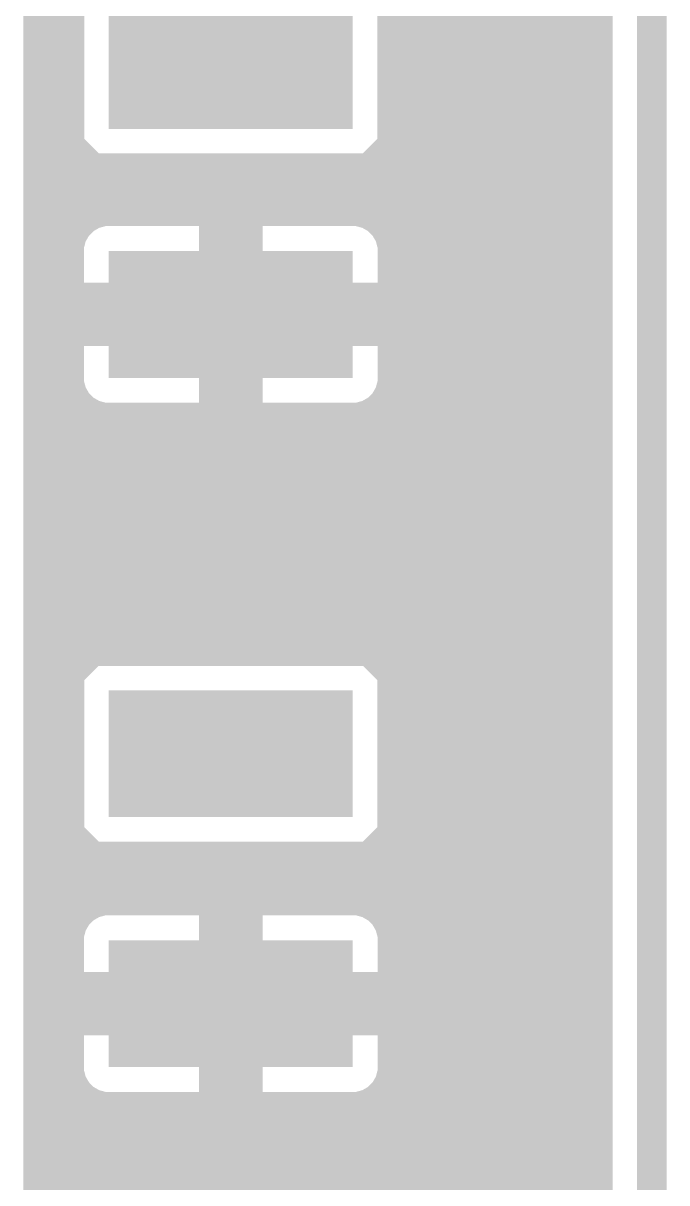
# Model space of a CAD drawing. Extents: x -40.6 to 40.6, y -25.6 to 25.6.
# Drawn here: x -40.56 to -33.96, y -13.71 to -1.83 of the extents above; entities that cross this region are included whole.
import ezdxf

# ---------------------------------------------------------------- set-up
doc = ezdxf.new("R2010")
doc.units = 0
doc.layers.add('1', color=22, linetype='CONTINUOUS')

# ---------------------------------------------------------------- blocks, each defined once
blk = doc.blocks.new('RECT')
blk.add_solid([(-0.5, -0.5), (0.5, -0.5), (-0.5, 0.5), (0.5, 0.5)])

msp = doc.modelspace()

# ---------------------------------------------------------------- linework, layer by layer
at = {"layer": '1'}
for points, const_width in [([(-40.3519, -23.5458), (-40.3519, 23.6685)], 0.4064), ([(-34.7178, 9.0138), (-34.7178, -20.7042)], 0.4064), ([(-34.1122, -20.955), (-34.1122, 8.763)], 0.3048), ([(-35.7886, -4.191), (-35.7886, 1.905)], 0.3048), ([(-40.131, -1.4241), (-40.131, -3.0995)], 0.4064), ([(-36.7246, -3.0995), (-36.7246, -1.4241)], 0.4064), ([(-40.3519, -1.6256), (-40.131, -1.6256)], 0.4064), ([(-36.7246, -1.6256), (-34.7178, -1.6256)], 0.4064), ([(-40.3519, -2.032), (-40.131, -2.032)], 0.4064), ([(-36.7246, -2.032), (-34.7178, -2.032)], 0.4064), ([(-40.3519, -2.4384), (-40.131, -2.4384)], 0.4064), ([(-36.7246, -2.4384), (-34.7178, -2.4384)], 0.4064), ([(-40.3519, -2.8448), (-40.131, -2.8448)], 0.4064), ([(-36.7246, -2.8448), (-34.7178, -2.8448)], 0.4064), ([(-40.131, -3.0995), (-39.8655, -3.365)], 0.4064), ([(-36.9901, -3.365), (-36.7246, -3.0995)], 0.4064), ([(-40.3519, -3.2512), (-39.9793, -3.2512)], 0.4064), ([(-36.8763, -3.2512), (-34.7178, -3.2512)], 0.4064), ([(-39.8655, -3.365), (-36.9901, -3.365)], 0.4064), ([(-40.3519, -3.6576), (-34.7178, -3.6576)], 0.4064), ([(-39.8543, -3.7358), (-39.9585, -3.7959)], 0.4064), ([(-39.738, -3.7046), (-39.8543, -3.7358)], 0.4064), ([(-38.5496, -3.7046), (-39.738, -3.7046)], 0.4064), ([(-38.5496, -4.69), (-38.5496, -3.7046)], 0.4064), ([(-38.306, -3.7046), (-38.306, -4.69)], 0.4064), ([(-37.1176, -3.7046), (-38.306, -3.7046)], 0.4064), ([(-37.0013, -3.7358), (-37.1176, -3.7046)], 0.4064), ([(-36.8971, -3.7959), (-37.0013, -3.7358)], 0.4064), ([(-40.0436, -3.8811), (-40.1038, -3.9853)], 0.4064), ([(-39.9585, -3.7959), (-40.0436, -3.8811)], 0.4064), ([(-36.8119, -3.8811), (-36.8971, -3.7959)], 0.4064), ([(-36.7518, -3.9853), (-36.8119, -3.8811)], 0.4064), ([(-40.1038, -3.9853), (-40.135, -4.1016)], 0.4064), ([(-36.7206, -4.1016), (-36.7518, -3.9853)], 0.4064), ([(-40.3519, -4.064), (-40.1249, -4.064)], 0.4064), ([(-40.135, -4.1016), (-40.135, -4.69)], 0.4064), ([(-38.5496, -4.064), (-38.306, -4.064)], 0.4064), ([(-36.7307, -4.064), (-34.7178, -4.064)], 0.4064), ([(-36.7206, -4.69), (-36.7206, -4.1016)], 0.4064), ([(-36.2077, -4.6101), (-35.7886, -4.191)], 0.3048), ([(-40.3519, -4.4704), (-40.135, -4.4704)], 0.4064), ([(-38.5496, -4.4704), (-38.306, -4.4704)], 0.4064), ([(-36.7206, -4.4704), (-34.7178, -4.4704)], 0.4064), ([(-40.135, -4.69), (-38.5496, -4.69)], 0.4064), ([(-38.306, -4.69), (-38.5496, -4.69)], 0.4064), ([(-38.5496, -4.69), (-38.5496, -4.9336)], 0.4064), ([(-38.306, -4.9336), (-38.306, -4.69)], 0.4064), ([(-38.306, -4.69), (-36.7206, -4.69)], 0.4064), ([(-36.4094, -4.8118), (-36.2077, -4.6101)], 0.3048), ([(-35.7632, -5.0546), (-36.2077, -4.6101)], 0.3048), ([(-40.3519, -4.8768), (-38.5496, -4.8768)], 0.4064), ([(-38.5496, -4.9336), (-40.135, -4.9336)], 0.4064), ([(-40.135, -4.9336), (-40.135, -5.522)], 0.4064), ([(-38.5496, -5.919), (-38.5496, -4.9336)], 0.4064), ([(-38.5496, -4.9336), (-38.306, -4.9336)], 0.4064), ([(-38.4278, -4.8118), (-36.4094, -4.8118)], 0.3048), ([(-38.306, -4.8768), (-34.7178, -4.8768)], 0.4064), ([(-38.306, -4.9336), (-38.306, -5.919)], 0.4064), ([(-36.7206, -4.9336), (-38.306, -4.9336)], 0.4064), ([(-36.7206, -5.522), (-36.7206, -4.9336)], 0.4064), ([(-35.7632, -11.3792), (-35.7632, -5.0546)], 0.3048), ([(-40.3519, -5.2832), (-40.135, -5.2832)], 0.4064), ([(-38.5496, -5.2832), (-38.306, -5.2832)], 0.4064), ([(-36.7206, -5.2832), (-34.7178, -5.2832)], 0.4064), ([(-40.135, -5.522), (-40.1038, -5.6383)], 0.4064), ([(-36.7518, -5.6383), (-36.7206, -5.522)], 0.4064), ([(-40.1038, -5.6383), (-40.0436, -5.7425)], 0.4064), ([(-36.8119, -5.7425), (-36.7518, -5.6383)], 0.4064), ([(-40.3519, -5.6896), (-40.0742, -5.6896)], 0.4064), ([(-40.0436, -5.7425), (-39.9585, -5.8277)], 0.4064), ([(-38.5496, -5.6896), (-38.306, -5.6896)], 0.4064), ([(-36.8971, -5.8277), (-36.8119, -5.7425)], 0.4064), ([(-36.7814, -5.6896), (-34.7178, -5.6896)], 0.4064), ([(-39.9585, -5.8277), (-39.8543, -5.8878)], 0.4064), ([(-39.8543, -5.8878), (-39.738, -5.919)], 0.4064), ([(-37.1176, -5.919), (-37.0013, -5.8878)], 0.4064), ([(-37.0013, -5.8878), (-36.8971, -5.8277)], 0.4064), ([(-39.738, -5.919), (-38.5496, -5.919)], 0.4064), ([(-38.306, -5.919), (-37.1176, -5.919)], 0.4064), ([(-40.3519, -6.096), (-34.7178, -6.096)], 0.4064), ([(-40.3519, -6.5024), (-34.7178, -6.5024)], 0.4064), ([(-40.3519, -6.9088), (-34.7178, -6.9088)], 0.4064), ([(-40.3519, -7.3152), (-34.7178, -7.3152)], 0.4064), ([(-40.3519, -7.7216), (-34.7178, -7.7216)], 0.4064), ([(-40.3519, -8.128), (-34.7178, -8.128)], 0.4064), ([(-39.8655, -8.2086), (-40.131, -8.4741)], 0.4064), ([(-36.9901, -8.2086), (-39.8655, -8.2086)], 0.4064), ([(-36.7246, -8.4741), (-36.9901, -8.2086)], 0.4064), ([(-40.131, -8.4741), (-40.131, -10.1495)], 0.4064), ([(-36.7246, -10.1495), (-36.7246, -8.4741)], 0.4064), ([(-40.3519, -8.5344), (-40.131, -8.5344)], 0.4064), ([(-36.7246, -8.5344), (-34.7178, -8.5344)], 0.4064), ([(-40.3519, -8.9408), (-40.131, -8.9408)], 0.4064), ([(-36.7246, -8.9408), (-34.7178, -8.9408)], 0.4064), ([(-40.3519, -9.3472), (-40.131, -9.3472)], 0.4064), ([(-36.7246, -9.3472), (-34.7178, -9.3472)], 0.4064), ([(-40.3519, -9.7536), (-40.131, -9.7536)], 0.4064), ([(-36.7246, -9.7536), (-34.7178, -9.7536)], 0.4064), ([(-40.3519, -10.16), (-40.1205, -10.16)], 0.4064), ([(-40.131, -10.1495), (-39.8655, -10.415)], 0.4064), ([(-36.9901, -10.415), (-36.7246, -10.1495)], 0.4064), ([(-36.7351, -10.16), (-34.7178, -10.16)], 0.4064), ([(-39.8655, -10.415), (-36.9901, -10.415)], 0.4064), ([(-40.3519, -10.5664), (-34.7178, -10.5664)], 0.4064), ([(-39.738, -10.7646), (-39.8543, -10.7958)], 0.4064), ([(-38.5496, -10.7646), (-39.738, -10.7646)], 0.4064), ([(-38.5496, -11.75), (-38.5496, -10.7646)], 0.4064), ([(-38.306, -10.7646), (-38.306, -11.75)], 0.4064), ([(-37.1176, -10.7646), (-38.306, -10.7646)], 0.4064), ([(-37.0013, -10.7958), (-37.1176, -10.7646)], 0.4064), ([(-39.9585, -10.8559), (-40.0436, -10.9411)], 0.4064), ([(-39.8543, -10.7958), (-39.9585, -10.8559)], 0.4064), ([(-36.8971, -10.8559), (-37.0013, -10.7958)], 0.4064), ([(-36.8119, -10.9411), (-36.8971, -10.8559)], 0.4064), ([(-40.3519, -10.9728), (-40.062, -10.9728)], 0.4064), ([(-40.0436, -10.9411), (-40.1038, -11.0453)], 0.4064), ([(-38.5496, -10.9728), (-38.306, -10.9728)], 0.4064), ([(-36.7518, -11.0453), (-36.8119, -10.9411)], 0.4064), ([(-36.7936, -10.9728), (-34.7178, -10.9728)], 0.4064), ([(-40.1038, -11.0453), (-40.135, -11.1616)], 0.4064), ([(-36.7206, -11.1616), (-36.7518, -11.0453)], 0.4064), ([(-40.135, -11.1616), (-40.135, -11.75)], 0.4064), ([(-36.7206, -11.75), (-36.7206, -11.1616)], 0.4064), ([(-40.3519, -11.3792), (-40.135, -11.3792)], 0.4064), ([(-38.5496, -11.3792), (-38.306, -11.3792)], 0.4064), ([(-36.7206, -11.3792), (-34.7178, -11.3792)], 0.4064), ([(-36.2558, -11.8718), (-35.7632, -11.3792)], 0.3048), ([(-40.3519, -11.7856), (-38.5496, -11.7856)], 0.4064), ([(-40.135, -11.75), (-38.5496, -11.75)], 0.4064), ([(-38.306, -11.75), (-38.5496, -11.75)], 0.4064), ([(-38.5496, -11.75), (-38.5496, -11.9936)], 0.4064), ([(-38.306, -11.9936), (-38.306, -11.75)], 0.4064), ([(-38.306, -11.75), (-36.7206, -11.75)], 0.4064), ([(-38.306, -11.7856), (-34.7178, -11.7856)], 0.4064), ([(-38.4278, -11.8718), (-36.2558, -11.8718)], 0.3048), ([(-38.5496, -11.9936), (-40.135, -11.9936)], 0.4064), ([(-40.135, -11.9936), (-40.135, -12.582)], 0.4064), ([(-38.5496, -12.979), (-38.5496, -11.9936)], 0.4064), ([(-38.5496, -11.9936), (-38.306, -11.9936)], 0.4064), ([(-38.306, -11.9936), (-38.306, -12.979)], 0.4064), ([(-36.7206, -11.9936), (-38.306, -11.9936)], 0.4064), ([(-36.7206, -12.582), (-36.7206, -11.9936)], 0.4064), ([(-40.3519, -12.192), (-40.135, -12.192)], 0.4064), ([(-38.5496, -12.192), (-38.306, -12.192)], 0.4064), ([(-36.7206, -12.192), (-34.7178, -12.192)], 0.4064), ([(-40.3519, -12.5984), (-40.1306, -12.5984)], 0.4064), ([(-40.135, -12.582), (-40.1038, -12.6983)], 0.4064), ([(-38.5496, -12.5984), (-38.306, -12.5984)], 0.4064), ([(-36.7518, -12.6983), (-36.7206, -12.582)], 0.4064), ([(-36.725, -12.5984), (-34.7178, -12.5984)], 0.4064), ([(-40.1038, -12.6983), (-40.0436, -12.8025)], 0.4064), ([(-36.8119, -12.8025), (-36.7518, -12.6983)], 0.4064), ([(-40.0436, -12.8025), (-39.9585, -12.8877)], 0.4064), ([(-39.9585, -12.8877), (-39.8543, -12.9478)], 0.4064), ([(-37.0013, -12.9478), (-36.8971, -12.8877)], 0.4064), ([(-36.8971, -12.8877), (-36.8119, -12.8025)], 0.4064), ([(-40.3519, -13.0048), (-34.7178, -13.0048)], 0.4064), ([(-39.8543, -12.9478), (-39.738, -12.979)], 0.4064), ([(-39.738, -12.979), (-38.5496, -12.979)], 0.4064), ([(-38.306, -12.979), (-37.1176, -12.979)], 0.4064), ([(-37.1176, -12.979), (-37.0013, -12.9478)], 0.4064), ([(-40.3519, -13.4112), (-34.7178, -13.4112)], 0.4064), ([(-40.3519, -13.8176), (-34.7178, -13.8176)], 0.4064)]:
    msp.add_lwpolyline(points, dxfattribs=dict(at, const_width=const_width))
for points, const_width in [([(-40.3519, -1.524, 1), (-40.3519, -1.7272)], 0.2032), ([(-40.131, -1.7272, 1), (-40.131, -1.524)], 0.2032), ([(-36.7246, -1.524, 1), (-36.7246, -1.7272)], 0.2032), ([(-34.7178, -1.7272, 1), (-34.7178, -1.524)], 0.2032), ([(-40.3519, -1.9304, 1), (-40.3519, -2.1336)], 0.2032), ([(-40.131, -2.1336, 1), (-40.131, -1.9304)], 0.2032), ([(-36.7246, -1.9304, 1), (-36.7246, -2.1336)], 0.2032), ([(-34.7178, -2.1336, 1), (-34.7178, -1.9304)], 0.2032), ([(-40.3519, -2.3368, 1), (-40.3519, -2.54)], 0.2032), ([(-40.131, -2.54, 1), (-40.131, -2.3368)], 0.2032), ([(-36.7246, -2.3368, 1), (-36.7246, -2.54)], 0.2032), ([(-34.7178, -2.54, 1), (-34.7178, -2.3368)], 0.2032), ([(-40.3519, -2.7432, 1), (-40.3519, -2.9464)], 0.2032), ([(-40.131, -2.9464, 1), (-40.131, -2.7432)], 0.2032), ([(-36.7246, -2.7432, 1), (-36.7246, -2.9464)], 0.2032), ([(-34.7178, -2.9464, 1), (-34.7178, -2.7432)], 0.2032), ([(-40.0592, -3.0277, 1), (-40.2028, -3.1714)], 0.2032), ([(-36.6528, -3.1714, 1), (-36.7964, -3.0277)], 0.2032), ([(-40.3519, -3.1496, 1), (-40.3519, -3.3528)], 0.2032), ([(-40.2326, -3.0995, 1), (-40.0294, -3.0995)], 0.2032), ([(-39.9793, -3.3528, 1), (-39.9793, -3.1496)], 0.2032), ([(-36.8763, -3.1496, 1), (-36.8763, -3.3528)], 0.2032), ([(-36.8262, -3.0995, 1), (-36.623, -3.0995)], 0.2032), ([(-34.7178, -3.3528, 1), (-34.7178, -3.1496)], 0.2032), ([(-39.8655, -3.2634, 1), (-39.8655, -3.4666)], 0.2032), ([(-39.9374, -3.4368, 1), (-39.7937, -3.2932)], 0.2032), ([(-37.0619, -3.2932, 1), (-36.9182, -3.4368)], 0.2032), ([(-36.9901, -3.4666, 1), (-36.9901, -3.2634)], 0.2032), ([(-40.3519, -3.556, 1), (-40.3519, -3.7592)], 0.2032), ([(-39.8806, -3.6376, 1), (-39.828, -3.8339)], 0.2032), ([(-39.8035, -3.8237, 1), (-39.9051, -3.6478)], 0.2032), ([(-39.738, -3.603, 1), (-39.738, -3.8062)], 0.2032), ([(-39.7117, -3.8027, 1), (-39.7643, -3.6065)], 0.2032), ([(-38.448, -3.7046, 1), (-38.6512, -3.7046)], 0.2032), ([(-38.5496, -3.8062, 1), (-38.5496, -3.603)], 0.2032), ([(-38.2044, -3.7046, 1), (-38.4076, -3.7046)], 0.2032), ([(-38.306, -3.603, 1), (-38.306, -3.8062)], 0.2032), ([(-37.0913, -3.6065, 1), (-37.1439, -3.8027)], 0.2032), ([(-37.1176, -3.8062, 1), (-37.1176, -3.603)], 0.2032), ([(-36.9505, -3.6478, 1), (-37.0521, -3.8237)], 0.2032), ([(-37.0276, -3.8339, 1), (-36.975, -3.6376)], 0.2032), ([(-34.7178, -3.7592, 1), (-34.7178, -3.556)], 0.2032), ([(-39.9557, -3.9319, 1), (-40.1316, -3.8303)], 0.2032), ([(-40.0093, -3.708, 1), (-39.9077, -3.8839)], 0.2032), ([(-39.8867, -3.8678, 1), (-40.0304, -3.7241)], 0.2032), ([(-36.8252, -3.7241, 1), (-36.9689, -3.8678)], 0.2032), ([(-36.9479, -3.8839, 1), (-36.8463, -3.708)], 0.2032), ([(-36.724, -3.8303, 1), (-36.8999, -3.9319)], 0.2032), ([(-40.0057, -4.0116, 1), (-40.202, -3.959)], 0.2032), ([(-40.1155, -3.8092, 1), (-39.9718, -3.9529)], 0.2032), ([(-36.8838, -3.9529, 1), (-36.7401, -3.8092)], 0.2032), ([(-36.6536, -3.959, 1), (-36.8499, -4.0116)], 0.2032), ([(-40.3519, -3.9624, 1), (-40.3519, -4.1656)], 0.2032), ([(-40.0334, -4.1016, 1), (-40.2366, -4.1016)], 0.2032), ([(-40.1918, -3.9345, 1), (-40.0159, -4.0361)], 0.2032), ([(-40.1249, -4.1656, 1), (-40.1249, -3.9624)], 0.2032), ([(-38.5496, -3.9624, 1), (-38.5496, -4.1656)], 0.2032), ([(-38.306, -4.1656, 1), (-38.306, -3.9624)], 0.2032), ([(-36.8397, -4.0361, 1), (-36.6638, -3.9345)], 0.2032), ([(-36.7307, -3.9624, 1), (-36.7307, -4.1656)], 0.2032), ([(-36.619, -4.1016, 1), (-36.8222, -4.1016)], 0.2032), ([(-34.7178, -4.1656, 1), (-34.7178, -3.9624)], 0.2032), ([(-40.2331, -4.0753, 1), (-40.0369, -4.1279)], 0.2032), ([(-36.8187, -4.1279, 1), (-36.6225, -4.0753)], 0.2032), ([(-35.7347, -4.2449, 1), (-35.8425, -4.1371)], 0.1524), ([(-35.8648, -4.191, 1), (-35.7124, -4.191)], 0.1524), ([(-40.3519, -4.3688, 1), (-40.3519, -4.572)], 0.2032), ([(-40.135, -4.572, 1), (-40.135, -4.3688)], 0.2032), ([(-38.5496, -4.3688, 1), (-38.5496, -4.572)], 0.2032), ([(-38.306, -4.572, 1), (-38.306, -4.3688)], 0.2032), ([(-36.7206, -4.3688, 1), (-36.7206, -4.572)], 0.2032), ([(-34.7178, -4.572, 1), (-34.7178, -4.3688)], 0.2032), ([(-40.135, -4.5884, 1), (-40.135, -4.7916)], 0.2032), ([(-38.5496, -4.5884, 1), (-38.5496, -4.7916)], 0.2032), ([(-38.448, -4.69, 1), (-38.6512, -4.69)], 0.2032), ([(-38.5496, -4.7916, 1), (-38.5496, -4.5884)], 0.2032), ([(-38.2044, -4.69, 1), (-38.4076, -4.69)], 0.2032), ([(-38.306, -4.5884, 1), (-38.306, -4.7916)], 0.2032), ([(-38.306, -4.7916, 1), (-38.306, -4.5884)], 0.2032), ([(-36.7206, -4.7916, 1), (-36.7206, -4.5884)], 0.2032), ([(-36.1538, -4.5562, 1), (-36.2616, -4.664)], 0.1524), ([(-36.2616, -4.5562, 1), (-36.1538, -4.664)], 0.1524), ([(-36.1538, -4.664, 1), (-36.2616, -4.5562)], 0.1524), ([(-40.2366, -4.69, 1), (-40.0334, -4.69)], 0.2032), ([(-38.6512, -4.69, 1), (-38.448, -4.69)], 0.2032), ([(-38.4076, -4.69, 1), (-38.2044, -4.69)], 0.2032), ([(-36.8222, -4.69, 1), (-36.619, -4.69)], 0.2032), ([(-40.3519, -4.7752, 1), (-40.3519, -4.9784)], 0.2032), ([(-40.135, -4.832, 1), (-40.135, -5.0352)], 0.2032), ([(-40.0334, -4.9336, 1), (-40.2366, -4.9336)], 0.2032), ([(-38.448, -4.9336, 1), (-38.6512, -4.9336)], 0.2032), ([(-38.5496, -4.832, 1), (-38.5496, -5.0352)], 0.2032), ([(-38.5496, -4.9784, 1), (-38.5496, -4.7752)], 0.2032), ([(-38.5496, -5.0352, 1), (-38.5496, -4.832)], 0.2032), ([(-38.4278, -4.7356, 1), (-38.4278, -4.888)], 0.1524), ([(-38.306, -4.7752, 1), (-38.306, -4.9784)], 0.2032), ([(-38.2044, -4.9336, 1), (-38.4076, -4.9336)], 0.2032), ([(-38.306, -4.832, 1), (-38.306, -5.0352)], 0.2032), ([(-38.306, -5.0352, 1), (-38.306, -4.832)], 0.2032), ([(-36.619, -4.9336, 1), (-36.8222, -4.9336)], 0.2032), ([(-36.7206, -5.0352, 1), (-36.7206, -4.832)], 0.2032), ([(-36.4633, -4.7579, 1), (-36.3555, -4.8657)], 0.1524), ([(-36.4094, -4.888, 1), (-36.4094, -4.7356)], 0.1524), ([(-34.7178, -4.9784, 1), (-34.7178, -4.7752)], 0.2032), ([(-38.6512, -4.9336, 1), (-38.448, -4.9336)], 0.2032), ([(-38.4076, -4.9336, 1), (-38.2044, -4.9336)], 0.2032), ([(-35.687, -5.0546, 1), (-35.8394, -5.0546)], 0.1524), ([(-35.8171, -5.1085, 1), (-35.7093, -5.0007)], 0.1524), ([(-40.3519, -5.1816, 1), (-40.3519, -5.3848)], 0.2032), ([(-40.135, -5.3848, 1), (-40.135, -5.1816)], 0.2032), ([(-38.5496, -5.1816, 1), (-38.5496, -5.3848)], 0.2032), ([(-38.306, -5.3848, 1), (-38.306, -5.1816)], 0.2032), ([(-36.7206, -5.1816, 1), (-36.7206, -5.3848)], 0.2032), ([(-34.7178, -5.3848, 1), (-34.7178, -5.1816)], 0.2032), ([(-40.0369, -5.4957, 1), (-40.2331, -5.5483)], 0.2032), ([(-36.6225, -5.5483, 1), (-36.8187, -5.4957)], 0.2032), ([(-40.2366, -5.522, 1), (-40.0334, -5.522)], 0.2032), ([(-40.0159, -5.5875, 1), (-40.1918, -5.6891)], 0.2032), ([(-36.6638, -5.6891, 1), (-36.8397, -5.5875)], 0.2032), ([(-36.8222, -5.522, 1), (-36.619, -5.522)], 0.2032), ([(-40.3519, -5.588, 1), (-40.3519, -5.7912)], 0.2032), ([(-40.202, -5.6646, 1), (-40.0057, -5.612)], 0.2032), ([(-39.9718, -5.6707, 1), (-40.1155, -5.8144)], 0.2032), ([(-40.0742, -5.7912, 1), (-40.0742, -5.588)], 0.2032), ([(-38.5496, -5.588, 1), (-38.5496, -5.7912)], 0.2032), ([(-38.306, -5.7912, 1), (-38.306, -5.588)], 0.2032), ([(-36.7401, -5.8144, 1), (-36.8838, -5.6707)], 0.2032), ([(-36.7814, -5.588, 1), (-36.7814, -5.7912)], 0.2032), ([(-36.8499, -5.612, 1), (-36.6536, -5.6646)], 0.2032), ([(-34.7178, -5.7912, 1), (-34.7178, -5.588)], 0.2032), ([(-40.1316, -5.7933, 1), (-39.9557, -5.6917)], 0.2032), ([(-39.9077, -5.7397, 1), (-40.0093, -5.9156)], 0.2032), ([(-40.0304, -5.8995, 1), (-39.8867, -5.7558)], 0.2032), ([(-39.828, -5.7897, 1), (-39.8806, -5.986)], 0.2032), ([(-39.9051, -5.9758, 1), (-39.8035, -5.7999)], 0.2032), ([(-37.0521, -5.7999, 1), (-36.9505, -5.9758)], 0.2032), ([(-36.975, -5.986, 1), (-37.0276, -5.7897)], 0.2032), ([(-36.9689, -5.7558, 1), (-36.8252, -5.8995)], 0.2032), ([(-36.8463, -5.9156, 1), (-36.9479, -5.7397)], 0.2032), ([(-36.8999, -5.6917, 1), (-36.724, -5.7933)], 0.2032), ([(-39.738, -5.8174, 1), (-39.738, -6.0206)], 0.2032), ([(-39.7643, -6.0171, 1), (-39.7117, -5.8209)], 0.2032), ([(-38.6512, -5.919, 1), (-38.448, -5.919)], 0.2032), ([(-38.5496, -6.0206, 1), (-38.5496, -5.8174)], 0.2032), ([(-38.306, -5.8174, 1), (-38.306, -6.0206)], 0.2032), ([(-38.4076, -5.919, 1), (-38.2044, -5.919)], 0.2032), ([(-37.1439, -5.8209, 1), (-37.0913, -6.0171)], 0.2032), ([(-37.1176, -6.0206, 1), (-37.1176, -5.8174)], 0.2032), ([(-40.3519, -5.9944, 1), (-40.3519, -6.1976)], 0.2032), ([(-34.7178, -6.1976, 1), (-34.7178, -5.9944)], 0.2032), ([(-40.3519, -6.4008, 1), (-40.3519, -6.604)], 0.2032), ([(-34.7178, -6.604, 1), (-34.7178, -6.4008)], 0.2032), ([(-40.3519, -6.8072, 1), (-40.3519, -7.0104)], 0.2032), ([(-34.7178, -7.0104, 1), (-34.7178, -6.8072)], 0.2032), ([(-40.3519, -7.2136, 1), (-40.3519, -7.4168)], 0.2032), ([(-34.7178, -7.4168, 1), (-34.7178, -7.2136)], 0.2032), ([(-40.3519, -7.62, 1), (-40.3519, -7.8232)], 0.2032), ([(-34.7178, -7.8232, 1), (-34.7178, -7.62)], 0.2032), ([(-40.3519, -8.0264, 1), (-40.3519, -8.2296)], 0.2032), ([(-34.7178, -8.2296, 1), (-34.7178, -8.0264)], 0.2032), ([(-39.8655, -8.107, 1), (-39.8655, -8.3102)], 0.2032), ([(-39.7937, -8.2804, 1), (-39.9374, -8.1368)], 0.2032), ([(-36.9182, -8.1368, 1), (-37.0619, -8.2804)], 0.2032), ([(-36.9901, -8.3102, 1), (-36.9901, -8.107)], 0.2032), ([(-40.0294, -8.4741, 1), (-40.2326, -8.4741)], 0.2032), ([(-40.2028, -8.4022, 1), (-40.0592, -8.5459)], 0.2032), ([(-36.623, -8.4741, 1), (-36.8262, -8.4741)], 0.2032), ([(-36.7964, -8.5459, 1), (-36.6528, -8.4022)], 0.2032), ([(-40.3519, -8.4328, 1), (-40.3519, -8.636)], 0.2032), ([(-40.131, -8.636, 1), (-40.131, -8.4328)], 0.2032), ([(-36.7246, -8.4328, 1), (-36.7246, -8.636)], 0.2032), ([(-34.7178, -8.636, 1), (-34.7178, -8.4328)], 0.2032), ([(-40.3519, -8.8392, 1), (-40.3519, -9.0424)], 0.2032), ([(-40.131, -9.0424, 1), (-40.131, -8.8392)], 0.2032), ([(-36.7246, -8.8392, 1), (-36.7246, -9.0424)], 0.2032), ([(-34.7178, -9.0424, 1), (-34.7178, -8.8392)], 0.2032), ([(-40.3519, -9.2456, 1), (-40.3519, -9.4488)], 0.2032), ([(-40.131, -9.4488, 1), (-40.131, -9.2456)], 0.2032), ([(-36.7246, -9.2456, 1), (-36.7246, -9.4488)], 0.2032), ([(-34.7178, -9.4488, 1), (-34.7178, -9.2456)], 0.2032), ([(-40.3519, -9.652, 1), (-40.3519, -9.8552)], 0.2032), ([(-40.131, -9.8552, 1), (-40.131, -9.652)], 0.2032), ([(-36.7246, -9.652, 1), (-36.7246, -9.8552)], 0.2032), ([(-34.7178, -9.8552, 1), (-34.7178, -9.652)], 0.2032), ([(-40.3519, -10.0584, 1), (-40.3519, -10.2616)], 0.2032), ([(-40.0592, -10.0777, 1), (-40.2028, -10.2214)], 0.2032), ([(-40.1205, -10.2616, 1), (-40.1205, -10.0584)], 0.2032), ([(-36.7351, -10.0584, 1), (-36.7351, -10.2616)], 0.2032), ([(-36.6528, -10.2214, 1), (-36.7964, -10.0777)], 0.2032), ([(-34.7178, -10.2616, 1), (-34.7178, -10.0584)], 0.2032), ([(-40.2326, -10.1495, 1), (-40.0294, -10.1495)], 0.2032), ([(-36.8262, -10.1495, 1), (-36.623, -10.1495)], 0.2032), ([(-39.8655, -10.3134, 1), (-39.8655, -10.5166)], 0.2032), ([(-36.9901, -10.5166, 1), (-36.9901, -10.3134)], 0.2032), ([(-39.9374, -10.4868, 1), (-39.7937, -10.3432)], 0.2032), ([(-37.0619, -10.3432, 1), (-36.9182, -10.4868)], 0.2032), ([(-40.3519, -10.4648, 1), (-40.3519, -10.668)], 0.2032), ([(-34.7178, -10.668, 1), (-34.7178, -10.4648)], 0.2032), ([(-39.738, -10.663, 1), (-39.738, -10.8662)], 0.2032), ([(-39.7117, -10.8627, 1), (-39.7643, -10.6665)], 0.2032), ([(-38.448, -10.7646, 1), (-38.6512, -10.7646)], 0.2032), ([(-38.5496, -10.8662, 1), (-38.5496, -10.663)], 0.2032), ([(-38.2044, -10.7646, 1), (-38.4076, -10.7646)], 0.2032), ([(-38.306, -10.663, 1), (-38.306, -10.8662)], 0.2032), ([(-37.0913, -10.6665, 1), (-37.1439, -10.8627)], 0.2032), ([(-37.1176, -10.8662, 1), (-37.1176, -10.663)], 0.2032), ([(-40.0093, -10.768, 1), (-39.9077, -10.9439)], 0.2032), ([(-39.8867, -10.9278, 1), (-40.0304, -10.7841)], 0.2032), ([(-39.8806, -10.6976, 1), (-39.828, -10.8939)], 0.2032), ([(-39.8035, -10.8837, 1), (-39.9051, -10.7078)], 0.2032), ([(-36.9505, -10.7078, 1), (-37.0521, -10.8837)], 0.2032), ([(-37.0276, -10.8939, 1), (-36.975, -10.6976)], 0.2032), ([(-36.8252, -10.7841, 1), (-36.9689, -10.9278)], 0.2032), ([(-36.9479, -10.9439, 1), (-36.8463, -10.768)], 0.2032), ([(-40.3519, -10.8712, 1), (-40.3519, -11.0744)], 0.2032), ([(-40.1155, -10.8692, 1), (-39.9718, -11.0129)], 0.2032), ([(-39.9557, -10.9919, 1), (-40.1316, -10.8903)], 0.2032), ([(-40.062, -11.0744, 1), (-40.062, -10.8712)], 0.2032), ([(-38.5496, -10.8712, 1), (-38.5496, -11.0744)], 0.2032), ([(-38.306, -11.0744, 1), (-38.306, -10.8712)], 0.2032), ([(-36.724, -10.8903, 1), (-36.8999, -10.9919)], 0.2032), ([(-36.7936, -10.8712, 1), (-36.7936, -11.0744)], 0.2032), ([(-36.8838, -11.0129, 1), (-36.7401, -10.8692)], 0.2032), ([(-34.7178, -11.0744, 1), (-34.7178, -10.8712)], 0.2032), ([(-40.1918, -10.9945, 1), (-40.0159, -11.0961)], 0.2032), ([(-40.0057, -11.0716, 1), (-40.202, -11.019)], 0.2032), ([(-36.6536, -11.019, 1), (-36.8499, -11.0716)], 0.2032), ([(-36.8397, -11.0961, 1), (-36.6638, -10.9945)], 0.2032), ([(-40.0334, -11.1616, 1), (-40.2366, -11.1616)], 0.2032), ([(-40.2331, -11.1353, 1), (-40.0369, -11.1879)], 0.2032), ([(-36.619, -11.1616, 1), (-36.8222, -11.1616)], 0.2032), ([(-36.8187, -11.1879, 1), (-36.6225, -11.1353)], 0.2032), ([(-40.3519, -11.2776, 1), (-40.3519, -11.4808)], 0.2032), ([(-40.135, -11.4808, 1), (-40.135, -11.2776)], 0.2032), ([(-38.5496, -11.2776, 1), (-38.5496, -11.4808)], 0.2032), ([(-38.306, -11.4808, 1), (-38.306, -11.2776)], 0.2032), ([(-36.7206, -11.2776, 1), (-36.7206, -11.4808)], 0.2032), ([(-35.7093, -11.4331, 1), (-35.8171, -11.3253)], 0.1524), ([(-34.7178, -11.4808, 1), (-34.7178, -11.2776)], 0.2032), ([(-35.8394, -11.3792, 1), (-35.687, -11.3792)], 0.1524), ([(-40.3519, -11.684, 1), (-40.3519, -11.8872)], 0.2032), ([(-40.135, -11.6484, 1), (-40.135, -11.8516)], 0.2032), ([(-38.5496, -11.6484, 1), (-38.5496, -11.8516)], 0.2032), ([(-38.448, -11.75, 1), (-38.6512, -11.75)], 0.2032), ([(-38.5496, -11.8516, 1), (-38.5496, -11.6484)], 0.2032), ([(-38.5496, -11.8872, 1), (-38.5496, -11.684)], 0.2032), ([(-38.2044, -11.75, 1), (-38.4076, -11.75)], 0.2032), ([(-38.306, -11.6484, 1), (-38.306, -11.8516)], 0.2032), ([(-38.306, -11.684, 1), (-38.306, -11.8872)], 0.2032), ([(-38.306, -11.8516, 1), (-38.306, -11.6484)], 0.2032), ([(-36.7206, -11.8516, 1), (-36.7206, -11.6484)], 0.2032), ([(-34.7178, -11.8872, 1), (-34.7178, -11.684)], 0.2032), ([(-40.2366, -11.75, 1), (-40.0334, -11.75)], 0.2032), ([(-38.6512, -11.75, 1), (-38.448, -11.75)], 0.2032), ([(-38.4278, -11.7956, 1), (-38.4278, -11.948)], 0.1524), ([(-38.4076, -11.75, 1), (-38.2044, -11.75)], 0.2032), ([(-36.8222, -11.75, 1), (-36.619, -11.75)], 0.2032), ([(-36.3097, -11.8179, 1), (-36.2019, -11.9257)], 0.1524), ([(-36.2558, -11.948, 1), (-36.2558, -11.7956)], 0.1524), ([(-40.135, -11.892, 1), (-40.135, -12.0952)], 0.2032), ([(-40.0334, -11.9936, 1), (-40.2366, -11.9936)], 0.2032), ([(-38.448, -11.9936, 1), (-38.6512, -11.9936)], 0.2032), ([(-38.5496, -11.892, 1), (-38.5496, -12.0952)], 0.2032), ([(-38.5496, -12.0952, 1), (-38.5496, -11.892)], 0.2032), ([(-38.2044, -11.9936, 1), (-38.4076, -11.9936)], 0.2032), ([(-38.306, -11.892, 1), (-38.306, -12.0952)], 0.2032), ([(-38.306, -12.0952, 1), (-38.306, -11.892)], 0.2032), ([(-36.619, -11.9936, 1), (-36.8222, -11.9936)], 0.2032), ([(-36.7206, -12.0952, 1), (-36.7206, -11.892)], 0.2032), ([(-40.3519, -12.0904, 1), (-40.3519, -12.2936)], 0.2032), ([(-40.135, -12.2936, 1), (-40.135, -12.0904)], 0.2032), ([(-38.6512, -11.9936, 1), (-38.448, -11.9936)], 0.2032), ([(-38.5496, -12.0904, 1), (-38.5496, -12.2936)], 0.2032), ([(-38.4076, -11.9936, 1), (-38.2044, -11.9936)], 0.2032), ([(-38.306, -12.2936, 1), (-38.306, -12.0904)], 0.2032), ([(-36.7206, -12.0904, 1), (-36.7206, -12.2936)], 0.2032), ([(-34.7178, -12.2936, 1), (-34.7178, -12.0904)], 0.2032), ([(-40.3519, -12.4968, 1), (-40.3519, -12.7)], 0.2032), ([(-40.0369, -12.5557, 1), (-40.2331, -12.6083)], 0.2032), ([(-40.1306, -12.7, 1), (-40.1306, -12.4968)], 0.2032), ([(-38.5496, -12.4968, 1), (-38.5496, -12.7)], 0.2032), ([(-38.306, -12.7, 1), (-38.306, -12.4968)], 0.2032), ([(-36.725, -12.4968, 1), (-36.725, -12.7)], 0.2032), ([(-36.6225, -12.6083, 1), (-36.8187, -12.5557)], 0.2032), ([(-34.7178, -12.7, 1), (-34.7178, -12.4968)], 0.2032), ([(-40.2366, -12.582, 1), (-40.0334, -12.582)], 0.2032), ([(-40.0159, -12.6475, 1), (-40.1918, -12.7491)], 0.2032), ([(-40.202, -12.7246, 1), (-40.0057, -12.672)], 0.2032), ([(-36.8499, -12.672, 1), (-36.6536, -12.7246)], 0.2032), ([(-36.6638, -12.7491, 1), (-36.8397, -12.6475)], 0.2032), ([(-36.8222, -12.582, 1), (-36.619, -12.582)], 0.2032), ([(-39.9718, -12.7307, 1), (-40.1155, -12.8744)], 0.2032), ([(-40.1316, -12.8533, 1), (-39.9557, -12.7517)], 0.2032), ([(-39.9077, -12.7997, 1), (-40.0093, -12.9756)], 0.2032), ([(-36.8463, -12.9756, 1), (-36.9479, -12.7997)], 0.2032), ([(-36.8999, -12.7517, 1), (-36.724, -12.8533)], 0.2032), ([(-36.7401, -12.8744, 1), (-36.8838, -12.7307)], 0.2032), ([(-40.3519, -12.9032, 1), (-40.3519, -13.1064)], 0.2032), ([(-40.0304, -12.9595, 1), (-39.8867, -12.8158)], 0.2032), ([(-39.828, -12.8497, 1), (-39.8806, -13.046)], 0.2032), ([(-39.9051, -13.0358, 1), (-39.8035, -12.8599)], 0.2032), ([(-39.738, -12.8774, 1), (-39.738, -13.0806)], 0.2032), ([(-39.7643, -13.0771, 1), (-39.7117, -12.8809)], 0.2032), ([(-38.5496, -13.0806, 1), (-38.5496, -12.8774)], 0.2032), ([(-38.306, -12.8774, 1), (-38.306, -13.0806)], 0.2032), ([(-37.1439, -12.8809, 1), (-37.0913, -13.0771)], 0.2032), ([(-37.1176, -13.0806, 1), (-37.1176, -12.8774)], 0.2032), ([(-37.0521, -12.8599, 1), (-36.9505, -13.0358)], 0.2032), ([(-36.975, -13.046, 1), (-37.0276, -12.8497)], 0.2032), ([(-36.9689, -12.8158, 1), (-36.8252, -12.9595)], 0.2032), ([(-34.7178, -13.1064, 1), (-34.7178, -12.9032)], 0.2032), ([(-38.6512, -12.979, 1), (-38.448, -12.979)], 0.2032), ([(-38.4076, -12.979, 1), (-38.2044, -12.979)], 0.2032), ([(-40.3519, -13.3096, 1), (-40.3519, -13.5128)], 0.2032), ([(-34.7178, -13.5128, 1), (-34.7178, -13.3096)], 0.2032), ([(-40.3519, -13.716, 1), (-40.3519, -13.9192)], 0.2032), ([(-34.7178, -13.9192, 1), (-34.7178, -13.716)], 0.2032)]:
    msp.add_lwpolyline(points, format="xyb", dxfattribs=dict(at, const_width=const_width))

# ---------------------------------------------------------------- block references
at = {"layer": '1', "xscale": 2.5, "yscale": 1.3}
for p in [(-38.4278, -2.2618), (-38.4278, -4.8118), (-38.4278, -9.3118), (-38.4278, -11.8718)]:
    msp.add_blockref('RECT', p, dxfattribs=at)

doc.saveas('drawing.dxf')
